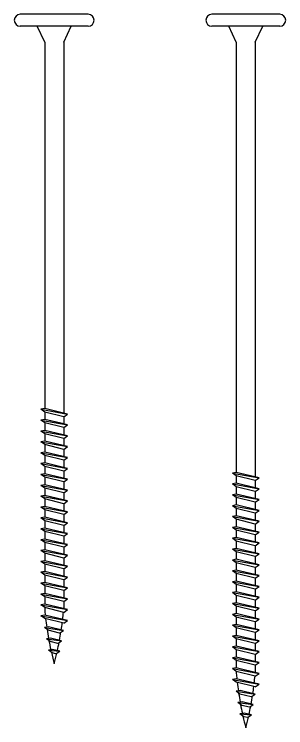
# Model space of a CAD drawing. Header units: inches. Extents: x -2661 to 42767, y -1222 to 9099.
# Drawn here: x 1264.15 to 1266.28, y 1306.94 to 1312.53 of the extents above; entities that cross this region are included whole.
import ezdxf

# ---------------------------------------------------------------- set-up
doc = ezdxf.new("R2010")
doc.units = ezdxf.units.IN
doc.header["$LTSCALE"] = 12
doc.header["$MEASUREMENT"] = 0
doc.layers.add('S-SIMPSON', color=2, linetype='CONTINUOUS')

# ---------------------------------------------------------------- blocks, each defined once
blk = doc.blocks.new('HLGM005')
at = {"layer": 'S-SIMPSON'}
for p, q in [((0.2656, 0.0937), (-0.2656, 0.0937)), ((0.2656, 0), (-0.2656, 0)), ((-0.0741, -0.125), (-0.1331, 0)), ((0.0741, -0.125), (0.1331, 0)), ((-0.0741, -0.125), (-0.0741, -2.9981)), ((0.0741, -0.125), (0.0741, -3.0332)), ((-0.0741, -2.9981), (-0.1048, -3.0036)), ((-0.0741, -2.9981), (-0.1048, -3.0036)), ((-0.0741, -2.9981), (-0.1048, -3.0036)), ((-0.0741, -2.9981), (-0.1048, -3.0036)), ((-0.0741, -3.025), (-0.1048, -3.0036)), ((-0.0741, -3.025), (-0.1048, -3.0036)), ((-0.0741, -3.025), (-0.1048, -3.0036)), ((-0.0741, -3.025), (-0.1048, -3.0036)), ((-0.1048, -3.0036), (0.1048, -3.0405)), ((-0.1048, -3.0036), (0.1048, -3.0405)), ((-0.1048, -3.0036), (0.1048, -3.0405)), ((-0.1048, -3.0036), (0.1048, -3.0405)), ((0.1048, -3.0405), (-0.0741, -2.9981)), ((0.1048, -3.0405), (-0.0741, -2.9981)), ((0.1048, -3.0405), (-0.0741, -2.9981)), ((0.1048, -3.0405), (-0.0741, -2.9981)), ((-0.0741, -3.025), (-0.0741, -3.0833)), ((0.0741, -3.062), (-0.0741, -3.025)), ((0.0741, -3.062), (-0.0741, -3.025)), ((0.0741, -3.062), (-0.0741, -3.025)), ((0.0741, -3.062), (-0.0741, -3.025)), ((0.0741, -3.062), (0.1048, -3.0405)), ((0.0741, -3.062), (0.1048, -3.0405)), ((0.0741, -3.062), (0.1048, -3.0405)), ((0.0741, -3.062), (0.1048, -3.0405)), ((0.0741, -3.062), (0.0741, -3.1184)), ((-0.0741, -3.0833), (-0.1048, -3.0887)), ((-0.0741, -3.0833), (-0.1048, -3.0887)), ((-0.0741, -3.0833), (-0.1048, -3.0887)), ((-0.0741, -3.0833), (-0.1048, -3.0887)), ((-0.0741, -3.0833), (-0.1048, -3.0887)), ((-0.0741, -3.1102), (-0.1048, -3.0887)), ((-0.0741, -3.1102), (-0.1048, -3.0887)), ((-0.0741, -3.1102), (-0.1048, -3.0887)), ((-0.0741, -3.1102), (-0.1048, -3.0887)), ((-0.0741, -3.1102), (-0.1048, -3.0887)), ((-0.1048, -3.0887), (0.1048, -3.1257)), ((-0.1048, -3.0887), (0.1048, -3.1257)), ((-0.1048, -3.0887), (0.1048, -3.1257)), ((-0.1048, -3.0887), (0.1048, -3.1257)), ((-0.1048, -3.0887), (0.1048, -3.1257)), ((0.1048, -3.1257), (-0.0741, -3.0833)), ((0.1048, -3.1257), (-0.0741, -3.0833)), ((0.1048, -3.1257), (-0.0741, -3.0833)), ((0.1048, -3.1257), (-0.0741, -3.0833)), ((0.0741, -3.1184), (-0.0741, -3.0833)), ((-0.0741, -3.1102), (-0.0741, -3.1685)), ((0.0741, -3.1472), (-0.0741, -3.1102)), ((0.0741, -3.1472), (-0.0741, -3.1102)), ((0.0741, -3.1472), (-0.0741, -3.1102)), ((0.0741, -3.1472), (-0.0741, -3.1102)), ((0.0741, -3.1472), (-0.0741, -3.1102)), ((0.0741, -3.1472), (0.1048, -3.1257)), ((0.0741, -3.1472), (0.1048, -3.1257)), ((0.0741, -3.1472), (0.1048, -3.1257)), ((0.0741, -3.1472), (0.1048, -3.1257)), ((0.0741, -3.1472), (0.1048, -3.1257)), ((-0.0741, -3.1685), (-0.1048, -3.1739)), ((-0.0741, -3.1685), (-0.1048, -3.1739)), ((-0.0741, -3.1685), (-0.1048, -3.1739)), ((-0.0741, -3.1685), (-0.1048, -3.1739)), ((-0.0741, -3.1954), (-0.1048, -3.1739)), ((-0.0741, -3.1954), (-0.1048, -3.1739)), ((-0.0741, -3.1954), (-0.1048, -3.1739)), ((-0.0741, -3.1954), (-0.1048, -3.1739)), ((-0.1048, -3.1739), (0.1048, -3.2109)), ((-0.1048, -3.1739), (0.1048, -3.2109)), ((-0.1048, -3.1739), (0.1048, -3.2109)), ((-0.1048, -3.1739), (0.1048, -3.2109)), ((0.1048, -3.2109), (-0.0741, -3.1685)), ((0.1048, -3.2109), (-0.0741, -3.1685)), ((0.1048, -3.2109), (-0.0741, -3.1685)), ((0.1048, -3.2109), (-0.0741, -3.1685)), ((0.0741, -3.1472), (0.0741, -3.2036)), ((-0.0741, -3.1954), (-0.0741, -3.2537)), ((0.0741, -3.2323), (-0.0741, -3.1954)), ((0.0741, -3.2323), (-0.0741, -3.1954)), ((0.0741, -3.2323), (-0.0741, -3.1954)), ((0.0741, -3.2323), (-0.0741, -3.1954)), ((0.0741, -3.2323), (0.1048, -3.2109)), ((0.0741, -3.2323), (0.1048, -3.2109)), ((0.0741, -3.2323), (0.1048, -3.2109)), ((0.0741, -3.2323), (0.1048, -3.2109)), ((0.0741, -3.2323), (0.0741, -3.2888)), ((-0.0741, -3.2537), (-0.1048, -3.2591)), ((-0.0741, -3.2537), (-0.1048, -3.2591)), ((-0.0741, -3.2537), (-0.1048, -3.2591)), ((-0.0741, -3.2537), (-0.1048, -3.2591)), ((-0.0741, -3.2806), (-0.1048, -3.2591)), ((-0.0741, -3.2806), (-0.1048, -3.2591)), ((-0.0741, -3.2806), (-0.1048, -3.2591)), ((-0.0741, -3.2806), (-0.1048, -3.2591)), ((-0.1048, -3.2591), (0.1048, -3.2961)), ((-0.1048, -3.2591), (0.1048, -3.2961)), ((-0.1048, -3.2591), (0.1048, -3.2961)), ((-0.1048, -3.2591), (0.1048, -3.2961)), ((0.1048, -3.2961), (-0.0741, -3.2537)), ((0.1048, -3.2961), (-0.0741, -3.2537)), ((0.1048, -3.2961), (-0.0741, -3.2537)), ((0.1048, -3.2961), (-0.0741, -3.2537)), ((-0.0741, -3.2806), (-0.0741, -3.3389)), ((0.0741, -3.3175), (-0.0741, -3.2806)), ((0.0741, -3.3175), (-0.0741, -3.2806)), ((0.0741, -3.3175), (-0.0741, -3.2806)), ((0.0741, -3.3175), (-0.0741, -3.2806)), ((0.0741, -3.3175), (0.1048, -3.2961)), ((0.0741, -3.3175), (0.1048, -3.2961)), ((0.0741, -3.3175), (0.1048, -3.2961)), ((0.0741, -3.3175), (0.1048, -3.2961)), ((-0.0741, -3.3389), (-0.1048, -3.3443)), ((-0.0741, -3.3389), (-0.1048, -3.3443)), ((-0.0741, -3.3389), (-0.1048, -3.3443)), ((-0.0741, -3.3389), (-0.1048, -3.3443)), ((-0.0741, -3.3658), (-0.1048, -3.3443)), ((-0.0741, -3.3658), (-0.1048, -3.3443)), ((-0.0741, -3.3658), (-0.1048, -3.3443)), ((-0.0741, -3.3658), (-0.1048, -3.3443)), ((-0.1048, -3.3443), (0.1048, -3.3812)), ((-0.1048, -3.3443), (0.1048, -3.3812)), ((-0.1048, -3.3443), (0.1048, -3.3812)), ((-0.1048, -3.3443), (0.1048, -3.3812)), ((0.1048, -3.3812), (-0.0741, -3.3389)), ((0.1048, -3.3812), (-0.0741, -3.3389)), ((0.1048, -3.3812), (-0.0741, -3.3389)), ((0.1048, -3.3812), (-0.0741, -3.3389)), ((0.0741, -3.3175), (0.0741, -3.374)), ((-0.0741, -3.3658), (-0.0741, -3.4241)), ((0.0741, -3.4027), (-0.0741, -3.3658)), ((0.0741, -3.4027), (-0.0741, -3.3658)), ((0.0741, -3.4027), (-0.0741, -3.3658)), ((0.0741, -3.4027), (-0.0741, -3.3658)), ((0.0741, -3.4027), (0.1048, -3.3812)), ((0.0741, -3.4027), (0.1048, -3.3812)), ((0.0741, -3.4027), (0.1048, -3.3812)), ((0.0741, -3.4027), (0.1048, -3.3812)), ((0.0741, -3.4027), (0.0741, -3.4592)), ((-0.0741, -3.4241), (-0.1048, -3.4295)), ((-0.0741, -3.4241), (-0.1048, -3.4295)), ((-0.0741, -3.451), (-0.1048, -3.4295)), ((-0.0741, -3.451), (-0.1048, -3.4295)), ((-0.1048, -3.4295), (0.1048, -3.4664)), ((-0.1048, -3.4295), (0.1048, -3.4664)), ((0.1048, -3.4664), (-0.0741, -3.4241)), ((0.1048, -3.4664), (-0.0741, -3.4241)), ((-0.0741, -3.451), (-0.0741, -3.5093)), ((0.0741, -3.4879), (-0.0741, -3.451)), ((0.0741, -3.4879), (-0.0741, -3.451)), ((0.0741, -3.4879), (0.1048, -3.4664)), ((0.0741, -3.4879), (0.1048, -3.4664)), ((-0.0741, -3.5093), (-0.1048, -3.5147)), ((-0.0741, -3.5093), (-0.1048, -3.5147)), ((-0.0741, -3.5361), (-0.1048, -3.5147)), ((-0.0741, -3.5361), (-0.1048, -3.5147)), ((-0.1048, -3.5147), (0.1048, -3.5516)), ((-0.1048, -3.5147), (0.1048, -3.5516)), ((0.1048, -3.5516), (-0.0741, -3.5093)), ((0.1048, -3.5516), (-0.0741, -3.5093)), ((0.0741, -3.4879), (0.0741, -3.5444)), ((-0.0741, -3.5361), (-0.0741, -3.5944)), ((0.0741, -3.5731), (-0.0741, -3.5361)), ((0.0741, -3.5731), (-0.0741, -3.5361)), ((0.0741, -3.5731), (0.1048, -3.5516)), ((0.0741, -3.5731), (0.1048, -3.5516)), ((0.0741, -3.5731), (0.0741, -3.6295)), ((-0.0741, -3.5944), (-0.1048, -3.5999)), ((-0.0741, -3.6213), (-0.1048, -3.5999)), ((-0.1048, -3.5999), (0.1048, -3.6368)), ((0.1048, -3.6368), (-0.0741, -3.5944)), ((-0.0741, -3.6213), (-0.0741, -3.6796)), ((0.0741, -3.6583), (-0.0741, -3.6213)), ((-0.0741, -3.6796), (-0.1048, -3.685)), ((-0.0741, -3.6796), (-0.1048, -3.685)), ((-0.0741, -3.6796), (-0.1048, -3.685)), ((-0.0741, -3.6796), (-0.1048, -3.685)), ((-0.0741, -3.7065), (-0.1048, -3.685)), ((-0.0741, -3.7065), (-0.1048, -3.685)), ((-0.0741, -3.7065), (-0.1048, -3.685)), ((-0.0741, -3.7065), (-0.1048, -3.685)), ((-0.1048, -3.685), (0.1048, -3.722)), ((-0.1048, -3.685), (0.1048, -3.722)), ((-0.1048, -3.685), (0.1048, -3.722)), ((-0.1048, -3.685), (0.1048, -3.722)), ((0.1048, -3.722), (-0.0741, -3.6796)), ((0.1048, -3.722), (-0.0741, -3.6796)), ((0.1048, -3.722), (-0.0741, -3.6796)), ((0.0741, -3.7147), (-0.0741, -3.6796)), ((0.0741, -3.6583), (0.1048, -3.6368)), ((0.0741, -3.6583), (0.0741, -3.7147)), ((-0.0741, -3.7065), (-0.0741, -3.7648)), ((0.0741, -3.7435), (-0.0741, -3.7065)), ((0.0741, -3.7435), (-0.0741, -3.7065)), ((0.0741, -3.7435), (-0.0741, -3.7065)), ((0.0741, -3.7435), (-0.0741, -3.7065)), ((0.0741, -3.7435), (0.1048, -3.722)), ((0.0741, -3.7435), (0.1048, -3.722)), ((0.0741, -3.7435), (0.1048, -3.722)), ((0.0741, -3.7435), (0.1048, -3.722)), ((0.0741, -3.7435), (0.0741, -3.7999)), ((-0.0741, -3.7648), (-0.1048, -3.7702)), ((-0.0741, -3.7648), (-0.1048, -3.7702)), ((-0.0741, -3.7648), (-0.1048, -3.7702)), ((-0.0741, -3.7648), (-0.1048, -3.7702)), ((-0.0741, -3.7917), (-0.1048, -3.7702)), ((-0.0741, -3.7917), (-0.1048, -3.7702)), ((-0.0741, -3.7917), (-0.1048, -3.7702)), ((-0.0741, -3.7917), (-0.1048, -3.7702)), ((-0.1048, -3.7702), (0.1048, -3.8072)), ((-0.1048, -3.7702), (0.1048, -3.8072)), ((-0.1048, -3.7702), (0.1048, -3.8072)), ((-0.1048, -3.7702), (0.1048, -3.8072)), ((0.1048, -3.8072), (-0.0741, -3.7648)), ((0.1048, -3.8072), (-0.0741, -3.7648)), ((0.1048, -3.8072), (-0.0741, -3.7648)), ((0.1048, -3.8072), (-0.0741, -3.7648)), ((-0.0741, -3.7917), (-0.0741, -3.85)), ((0.0741, -3.8286), (-0.0741, -3.7917)), ((0.0741, -3.8286), (-0.0741, -3.7917)), ((0.0741, -3.8286), (-0.0741, -3.7917)), ((0.0741, -3.8286), (-0.0741, -3.7917)), ((-0.0741, -3.85), (-0.1048, -3.8554)), ((-0.0741, -3.85), (-0.1048, -3.8554)), ((-0.0741, -3.85), (-0.1048, -3.8554)), ((-0.0741, -3.85), (-0.1048, -3.8554)), ((-0.0741, -3.85), (-0.1048, -3.8554)), ((-0.0741, -3.8769), (-0.1048, -3.8554)), ((-0.0741, -3.8769), (-0.1048, -3.8554)), ((-0.0741, -3.8769), (-0.1048, -3.8554)), ((-0.0741, -3.8769), (-0.1048, -3.8554)), ((-0.0741, -3.8769), (-0.1048, -3.8554)), ((-0.1048, -3.8554), (0.1048, -3.8924)), ((-0.1048, -3.8554), (0.1048, -3.8924)), ((-0.1048, -3.8554), (0.1048, -3.8924)), ((-0.1048, -3.8554), (0.1048, -3.8924)), ((-0.1048, -3.8554), (0.1048, -3.8924)), ((0.1048, -3.8924), (-0.0741, -3.85)), ((0.1048, -3.8924), (-0.0741, -3.85)), ((0.1048, -3.8924), (-0.0741, -3.85)), ((0.1048, -3.8924), (-0.0741, -3.85)), ((0.1048, -3.8924), (-0.0741, -3.85)), ((0.0741, -3.8286), (0.1048, -3.8072)), ((0.0741, -3.8286), (0.1048, -3.8072)), ((0.0741, -3.8286), (0.1048, -3.8072)), ((0.0741, -3.8286), (0.1048, -3.8072)), ((0.0741, -3.8286), (0.0741, -3.8851)), ((-0.0741, -3.8769), (-0.0741, -3.9352)), ((0.0741, -3.9138), (-0.0741, -3.8769)), ((0.0741, -3.9138), (-0.0741, -3.8769)), ((0.0741, -3.9138), (-0.0741, -3.8769)), ((0.0741, -3.9138), (-0.0741, -3.8769)), ((0.0741, -3.9138), (-0.0741, -3.8769)), ((0.0741, -3.9138), (0.1048, -3.8924)), ((0.0741, -3.9138), (0.1048, -3.8924)), ((0.0741, -3.9138), (0.1048, -3.8924)), ((0.0741, -3.9138), (0.1048, -3.8924)), ((0.0741, -3.9138), (0.1048, -3.8924)), ((0.0741, -3.9138), (0.0741, -3.9703)), ((-0.0741, -3.9352), (-0.1048, -3.9406)), ((-0.0741, -3.9352), (-0.1048, -3.9406)), ((-0.0741, -3.9352), (-0.1048, -3.9406)), ((-0.0741, -3.9352), (-0.1048, -3.9406)), ((-0.0741, -3.9621), (-0.1048, -3.9406)), ((-0.0741, -3.9621), (-0.1048, -3.9406)), ((-0.0741, -3.9621), (-0.1048, -3.9406)), ((-0.0741, -3.9621), (-0.1048, -3.9406)), ((-0.1048, -3.9406), (0.1048, -3.9775)), ((-0.1048, -3.9406), (0.1048, -3.9775)), ((-0.1048, -3.9406), (0.1048, -3.9775)), ((-0.1048, -3.9406), (0.1048, -3.9775)), ((0.1048, -3.9775), (-0.0741, -3.9352)), ((0.1048, -3.9775), (-0.0741, -3.9352)), ((0.1048, -3.9775), (-0.0741, -3.9352)), ((0.1048, -3.9775), (-0.0741, -3.9352)), ((-0.0741, -3.9621), (-0.0741, -4.0204)), ((0.0741, -3.999), (-0.0741, -3.9621)), ((0.0741, -3.999), (-0.0741, -3.9621)), ((0.0741, -3.999), (-0.0741, -3.9621)), ((0.0741, -3.999), (-0.0741, -3.9621)), ((-0.0741, -4.0204), (-0.1048, -4.0258)), ((-0.0741, -4.0204), (-0.1048, -4.0258)), ((-0.0741, -4.0204), (-0.1048, -4.0258)), ((-0.0741, -4.0204), (-0.1048, -4.0258)), ((-0.0741, -4.0473), (-0.1048, -4.0258)), ((-0.0741, -4.0473), (-0.1048, -4.0258)), ((-0.0741, -4.0473), (-0.1048, -4.0258)), ((-0.0741, -4.0473), (-0.1048, -4.0258)), ((-0.1048, -4.0258), (0.1048, -4.0627)), ((-0.1048, -4.0258), (0.1048, -4.0627)), ((-0.1048, -4.0258), (0.1048, -4.0627)), ((0.1048, -4.0627), (-0.0741, -4.0204)), ((0.1048, -4.0627), (-0.0741, -4.0204)), ((0.1048, -4.0627), (-0.0741, -4.0204)), ((0.1048, -4.0627), (-0.0741, -4.0204)), ((0.0741, -3.999), (0.1048, -3.9775)), ((0.0741, -3.999), (0.1048, -3.9775)), ((0.0741, -3.999), (0.1048, -3.9775)), ((0.0741, -3.999), (0.1048, -3.9775)), ((0.0741, -3.999), (0.0741, -4.0555)), ((-0.0741, -4.0473), (-0.0741, -4.1056)), ((0.0741, -4.0842), (-0.0741, -4.0473)), ((0.0741, -4.0842), (-0.0741, -4.0473)), ((0.0741, -4.0842), (-0.0741, -4.0473)), ((0.0741, -4.0842), (-0.0741, -4.0473)), ((0.0741, -4.0573), (0.1048, -4.0627)), ((0.0741, -4.0842), (0.1048, -4.0627)), ((0.0741, -4.0842), (0.1048, -4.0627)), ((0.0741, -4.0842), (0.1048, -4.0627)), ((0.0741, -4.0842), (0.1048, -4.0627)), ((-0.0741, -4.1056), (-0.1048, -4.111)), ((-0.0741, -4.1056), (-0.1048, -4.111)), ((-0.0741, -4.1056), (-0.1048, -4.111)), ((-0.0741, -4.1056), (-0.1048, -4.111)), ((-0.0741, -4.1324), (-0.1048, -4.111)), ((-0.0741, -4.1324), (-0.1048, -4.111)), ((-0.0741, -4.1324), (-0.1048, -4.111)), ((-0.0741, -4.1324), (-0.1048, -4.111)), ((-0.1048, -4.111), (0.1048, -4.1479)), ((-0.1048, -4.111), (0.1048, -4.1479)), ((-0.1048, -4.111), (0.1048, -4.1479)), ((-0.1048, -4.111), (0.1048, -4.1479)), ((0.1048, -4.1479), (-0.0741, -4.1056)), ((0.1048, -4.1479), (-0.0741, -4.1056)), ((0.1048, -4.1479), (-0.0741, -4.1056)), ((0.1048, -4.1479), (-0.0741, -4.1056)), ((-0.0741, -4.1324), (-0.0741, -4.1907)), ((0.0741, -4.1694), (-0.0741, -4.1324)), ((0.0741, -4.1694), (-0.0741, -4.1324)), ((0.0741, -4.1694), (-0.0741, -4.1324)), ((0.0741, -4.1694), (-0.0741, -4.1324)), ((0.0741, -4.0842), (0.0741, -4.1407)), ((-0.0741, -4.1907), (-0.1048, -4.1961)), ((-0.0741, -4.1907), (-0.1048, -4.1961)), ((0.1048, -4.2331), (-0.0741, -4.1907)), ((0.1048, -4.2331), (-0.0741, -4.1907)), ((0.0741, -4.1694), (0.1048, -4.1479)), ((0.0741, -4.1694), (0.1048, -4.1479)), ((0.0741, -4.1694), (0.1048, -4.1479)), ((0.0741, -4.1694), (0.1048, -4.1479)), ((0.0741, -4.1694), (0.0741, -4.2258)), ((-0.0741, -4.2176), (-0.1048, -4.1961)), ((-0.0741, -4.2176), (-0.1048, -4.1961)), ((-0.1048, -4.1961), (0.1048, -4.2331)), ((-0.1048, -4.1961), (0.1048, -4.2331)), ((-0.0741, -4.2176), (-0.0741, -4.2759)), ((0.0741, -4.2546), (-0.0741, -4.2176)), ((0.0741, -4.2546), (-0.0741, -4.2176)), ((0.0741, -4.2546), (0.1048, -4.2331)), ((0.0741, -4.2546), (0.1048, -4.2331)), ((-0.0741, -4.2759), (-0.1048, -4.2813)), ((-0.0741, -4.2759), (-0.1048, -4.2813)), ((-0.0741, -4.3028), (-0.1048, -4.2813)), ((-0.0741, -4.3028), (-0.1048, -4.2813)), ((-0.1048, -4.2813), (0.1048, -4.3183)), ((-0.1048, -4.2813), (0.1048, -4.3183)), ((0.1048, -4.3183), (-0.0741, -4.2759)), ((0.1048, -4.3183), (-0.0741, -4.2759)), ((-0.0741, -4.3028), (-0.0741, -4.3611)), ((0.0741, -4.3398), (-0.0741, -4.3028)), ((0.0741, -4.3398), (-0.0741, -4.3028)), ((0.0741, -4.2546), (0.0741, -4.311)), ((-0.0741, -4.3611), (-0.1048, -4.3665)), ((0.1048, -4.4035), (-0.0741, -4.3611)), ((0.0741, -4.3398), (0.1048, -4.3183)), ((0.0741, -4.3398), (0.1048, -4.3183)), ((0.0741, -4.3398), (0.0741, -4.3962)), ((-0.0741, -4.388), (-0.1048, -4.3665)), ((-0.1048, -4.3665), (0.1048, -4.4035)), ((-0.0741, -4.388), (-0.0741, -4.4463)), ((0.0741, -4.4249), (-0.0741, -4.388)), ((0.0741, -4.4249), (0.1048, -4.4035)), ((-0.0741, -4.4463), (-0.1048, -4.4517)), ((-0.0741, -4.4732), (-0.1048, -4.4517)), ((-0.1048, -4.4517), (0.1048, -4.4887)), ((0.1048, -4.4887), (-0.0741, -4.4463)), ((-0.0741, -4.4732), (-0.0741, -4.5315)), ((0.0741, -4.5101), (-0.0741, -4.4732)), ((0.0741, -4.4249), (0.0741, -4.4814)), ((0.0741, -4.5101), (0.1048, -4.4887)), ((0.0741, -4.5101), (0.0741, -4.5666)), ((-0.0741, -4.5315), (-0.1048, -4.5369)), ((-0.0741, -4.5584), (-0.1048, -4.5369)), ((-0.1048, -4.5369), (0.1048, -4.5738)), ((0.1048, -4.5738), (-0.0741, -4.5315)), ((-0.0741, -4.5584), (-0.0741, -4.5741)), ((0.0741, -4.5953), (-0.0741, -4.5584)), ((0.0741, -4.5953), (0.1048, -4.5738)), ((-0.0741, -4.6167), (-0.1048, -4.6221)), ((-0.0741, -4.6435), (-0.1048, -4.6221)), ((-0.1048, -4.6221), (0.1048, -4.659)), ((0.1048, -4.659), (-0.0741, -4.6167)), ((0.0741, -4.6805), (-0.0741, -4.6435)), ((0.0741, -4.6805), (0.1048, -4.659)), ((-0.0451, -4.7087), (-0.0766, -4.7143)), ((-0.046, -4.7357), (-0.0766, -4.7143)), ((-0.0766, -4.7143), (0.0724, -4.7365)), ((0.0422, -4.7577), (-0.046, -4.7357)), ((0.0724, -4.7365), (-0.0451, -4.7087)), ((0.0422, -4.7577), (0.0724, -4.7365)), ((-0.0292, -4.7977), (-0.0612, -4.8033)), ((-0.0305, -4.8248), (-0.0612, -4.8033)), ((-0.0611, -4.8033), (0.0581, -4.8183)), ((0.0581, -4.8183), (-0.0292, -4.7977)), ((0.0281, -4.8394), (-0.0305, -4.8248)), ((0.0281, -4.8394), (0.0581, -4.8183)), ((-0.0136, -4.8866), (-0.0457, -4.8923)), ((-0.015, -4.9138), (-0.0457, -4.8923)), ((-0.0457, -4.8923), (0.0437, -4.9)), ((0.0138, -4.921), (-0.015, -4.9138)), ((0.0437, -4.9), (-0.0136, -4.8866)), ((0.0137, -4.921), (0.0437, -4.9))]:
    blk.add_line(p, q, dxfattribs=at)
for centre, radius, start, end in [((-0.2656, 0.0469), 0.0469, 90, 270), ((0.2656, 0.0469), 0.0469, 270, 90), ((2.4522, -4.3539), 2.5359, 184.9808, 185.97), ((-2.4522, -4.3539), 2.5359, 353.2964, 354.5481), ((2.4522, -4.3539), 2.5359, 186.5995, 188.0964), ((-2.4522, -4.3539), 2.5359, 351.4143, 352.6639), ((2.4522, -4.3539), 2.5359, 188.5029, 190.1389), ((-2.4522, -4.3539), 2.5359, 349.5372, 351.0028), ((2.4522, -4.3539), 2.5359, 190.5327, 192.1798), ((-2.4522, -4.3539), 2.5359, 347.6645, 349.1255), ((2.4522, -4.3539), 2.5359, 192.6368, 194.7605), ((-2.4522, -4.3539), 2.5359, 345.2395, 347.1882)]:
    blk.add_arc(centre, radius, start, end, dxfattribs=at)
blk = doc.blocks.new('HLGM512')
at = {"layer": 'S-SIMPSON'}
for p, q in [((0.2656, 0.0937), (-0.2656, 0.0937)), ((0.2656, 0), (-0.2656, 0)), ((-0.0741, -0.125), (-0.1331, 0)), ((0.0741, -0.125), (0.1331, 0)), ((-0.0741, -0.125), (-0.0741, -3.4981)), ((0.0741, -0.125), (0.0741, -3.5332)), ((-0.0741, -3.4981), (-0.1048, -3.5036)), ((-0.0741, -3.4981), (-0.1048, -3.5036)), ((-0.0741, -3.4981), (-0.1048, -3.5036)), ((-0.0741, -3.4981), (-0.1048, -3.5036)), ((-0.0741, -3.525), (-0.1048, -3.5036)), ((-0.0741, -3.525), (-0.1048, -3.5036)), ((-0.0741, -3.525), (-0.1048, -3.5036)), ((-0.0741, -3.525), (-0.1048, -3.5036)), ((-0.1048, -3.5036), (0.1048, -3.5405)), ((-0.1048, -3.5036), (0.1048, -3.5405)), ((-0.1048, -3.5036), (0.1048, -3.5405)), ((-0.1048, -3.5036), (0.1048, -3.5405)), ((0.1048, -3.5405), (-0.0741, -3.4981)), ((0.1048, -3.5405), (-0.0741, -3.4981)), ((0.1048, -3.5405), (-0.0741, -3.4981)), ((0.1048, -3.5405), (-0.0741, -3.4981)), ((-0.0741, -3.525), (-0.0741, -3.5833)), ((0.0741, -3.562), (-0.0741, -3.525)), ((0.0741, -3.562), (-0.0741, -3.525)), ((0.0741, -3.562), (-0.0741, -3.525)), ((0.0741, -3.562), (-0.0741, -3.525)), ((0.0741, -3.562), (0.1048, -3.5405)), ((0.0741, -3.562), (0.1048, -3.5405)), ((0.0741, -3.562), (0.1048, -3.5405)), ((0.0741, -3.562), (0.1048, -3.5405)), ((0.0741, -3.562), (0.0741, -3.6184)), ((-0.0741, -3.5833), (-0.1048, -3.5887)), ((-0.0741, -3.5833), (-0.1048, -3.5887)), ((-0.0741, -3.5833), (-0.1048, -3.5887)), ((-0.0741, -3.5833), (-0.1048, -3.5887)), ((-0.0741, -3.5833), (-0.1048, -3.5887)), ((-0.0741, -3.6102), (-0.1048, -3.5887)), ((-0.0741, -3.6102), (-0.1048, -3.5887)), ((-0.0741, -3.6102), (-0.1048, -3.5887)), ((-0.0741, -3.6102), (-0.1048, -3.5887)), ((-0.0741, -3.6102), (-0.1048, -3.5887)), ((-0.1048, -3.5887), (0.1048, -3.6257)), ((-0.1048, -3.5887), (0.1048, -3.6257)), ((-0.1048, -3.5887), (0.1048, -3.6257)), ((-0.1048, -3.5887), (0.1048, -3.6257)), ((-0.1048, -3.5887), (0.1048, -3.6257)), ((0.1048, -3.6257), (-0.0741, -3.5833)), ((0.1048, -3.6257), (-0.0741, -3.5833)), ((0.1048, -3.6257), (-0.0741, -3.5833)), ((0.1048, -3.6257), (-0.0741, -3.5833)), ((0.0741, -3.6184), (-0.0741, -3.5833)), ((-0.0741, -3.6102), (-0.0741, -3.6685)), ((0.0741, -3.6472), (-0.0741, -3.6102)), ((0.0741, -3.6472), (-0.0741, -3.6102)), ((0.0741, -3.6472), (-0.0741, -3.6102)), ((0.0741, -3.6472), (-0.0741, -3.6102)), ((0.0741, -3.6472), (-0.0741, -3.6102)), ((0.0741, -3.6472), (0.1048, -3.6257)), ((0.0741, -3.6472), (0.1048, -3.6257)), ((0.0741, -3.6472), (0.1048, -3.6257)), ((0.0741, -3.6472), (0.1048, -3.6257)), ((0.0741, -3.6472), (0.1048, -3.6257)), ((-0.0741, -3.6685), (-0.1048, -3.6739)), ((-0.0741, -3.6685), (-0.1048, -3.6739)), ((-0.0741, -3.6685), (-0.1048, -3.6739)), ((-0.0741, -3.6685), (-0.1048, -3.6739)), ((-0.0741, -3.6954), (-0.1048, -3.6739)), ((-0.0741, -3.6954), (-0.1048, -3.6739)), ((-0.0741, -3.6954), (-0.1048, -3.6739)), ((-0.0741, -3.6954), (-0.1048, -3.6739)), ((-0.1048, -3.6739), (0.1048, -3.7109)), ((-0.1048, -3.6739), (0.1048, -3.7109)), ((-0.1048, -3.6739), (0.1048, -3.7109)), ((-0.1048, -3.6739), (0.1048, -3.7109)), ((0.1048, -3.7109), (-0.0741, -3.6685)), ((0.1048, -3.7109), (-0.0741, -3.6685)), ((0.1048, -3.7109), (-0.0741, -3.6685)), ((0.1048, -3.7109), (-0.0741, -3.6685)), ((0.0741, -3.6472), (0.0741, -3.7036)), ((-0.0741, -3.6954), (-0.0741, -3.7537)), ((0.0741, -3.7323), (-0.0741, -3.6954)), ((0.0741, -3.7323), (-0.0741, -3.6954)), ((0.0741, -3.7323), (-0.0741, -3.6954)), ((0.0741, -3.7323), (-0.0741, -3.6954)), ((0.0741, -3.7323), (0.1048, -3.7109)), ((0.0741, -3.7323), (0.1048, -3.7109)), ((0.0741, -3.7323), (0.1048, -3.7109)), ((0.0741, -3.7323), (0.1048, -3.7109)), ((0.0741, -3.7323), (0.0741, -3.7888)), ((-0.0741, -3.7537), (-0.1048, -3.7591)), ((-0.0741, -3.7537), (-0.1048, -3.7591)), ((-0.0741, -3.7537), (-0.1048, -3.7591)), ((-0.0741, -3.7537), (-0.1048, -3.7591)), ((-0.0741, -3.7806), (-0.1048, -3.7591)), ((-0.0741, -3.7806), (-0.1048, -3.7591)), ((-0.0741, -3.7806), (-0.1048, -3.7591)), ((-0.0741, -3.7806), (-0.1048, -3.7591)), ((-0.1048, -3.7591), (0.1048, -3.7961)), ((-0.1048, -3.7591), (0.1048, -3.7961)), ((-0.1048, -3.7591), (0.1048, -3.7961)), ((-0.1048, -3.7591), (0.1048, -3.7961)), ((0.1048, -3.7961), (-0.0741, -3.7537)), ((0.1048, -3.7961), (-0.0741, -3.7537)), ((0.1048, -3.7961), (-0.0741, -3.7537)), ((0.1048, -3.7961), (-0.0741, -3.7537)), ((-0.0741, -3.7806), (-0.0741, -3.8389)), ((0.0741, -3.8175), (-0.0741, -3.7806)), ((0.0741, -3.8175), (-0.0741, -3.7806)), ((0.0741, -3.8175), (-0.0741, -3.7806)), ((0.0741, -3.8175), (-0.0741, -3.7806)), ((0.0741, -3.8175), (0.1048, -3.7961)), ((0.0741, -3.8175), (0.1048, -3.7961)), ((0.0741, -3.8175), (0.1048, -3.7961)), ((0.0741, -3.8175), (0.1048, -3.7961)), ((-0.0741, -3.8389), (-0.1048, -3.8443)), ((-0.0741, -3.8389), (-0.1048, -3.8443)), ((-0.0741, -3.8389), (-0.1048, -3.8443)), ((-0.0741, -3.8389), (-0.1048, -3.8443)), ((-0.0741, -3.8658), (-0.1048, -3.8443)), ((-0.0741, -3.8658), (-0.1048, -3.8443)), ((-0.0741, -3.8658), (-0.1048, -3.8443)), ((-0.0741, -3.8658), (-0.1048, -3.8443)), ((-0.1048, -3.8443), (0.1048, -3.8812)), ((-0.1048, -3.8443), (0.1048, -3.8812)), ((-0.1048, -3.8443), (0.1048, -3.8812)), ((-0.1048, -3.8443), (0.1048, -3.8812)), ((0.1048, -3.8812), (-0.0741, -3.8389)), ((0.1048, -3.8812), (-0.0741, -3.8389)), ((0.1048, -3.8812), (-0.0741, -3.8389)), ((0.1048, -3.8812), (-0.0741, -3.8389)), ((0.0741, -3.8175), (0.0741, -3.874)), ((-0.0741, -3.8658), (-0.0741, -3.9241)), ((0.0741, -3.9027), (-0.0741, -3.8658)), ((0.0741, -3.9027), (-0.0741, -3.8658)), ((0.0741, -3.9027), (-0.0741, -3.8658)), ((0.0741, -3.9027), (-0.0741, -3.8658)), ((0.0741, -3.9027), (0.1048, -3.8812)), ((0.0741, -3.9027), (0.1048, -3.8812)), ((0.0741, -3.9027), (0.1048, -3.8812)), ((0.0741, -3.9027), (0.1048, -3.8812)), ((0.0741, -3.9027), (0.0741, -3.9592)), ((-0.0741, -3.9241), (-0.1048, -3.9295)), ((-0.0741, -3.9241), (-0.1048, -3.9295)), ((-0.0741, -3.951), (-0.1048, -3.9295)), ((-0.0741, -3.951), (-0.1048, -3.9295)), ((-0.1048, -3.9295), (0.1048, -3.9664)), ((-0.1048, -3.9295), (0.1048, -3.9664)), ((0.1048, -3.9664), (-0.0741, -3.9241)), ((0.1048, -3.9664), (-0.0741, -3.9241)), ((-0.0741, -3.951), (-0.0741, -4.0093)), ((0.0741, -3.9879), (-0.0741, -3.951)), ((0.0741, -3.9879), (-0.0741, -3.951)), ((0.0741, -3.9879), (0.1048, -3.9664)), ((0.0741, -3.9879), (0.1048, -3.9664)), ((-0.0741, -4.0093), (-0.1048, -4.0147)), ((-0.0741, -4.0093), (-0.1048, -4.0147)), ((-0.0741, -4.0361), (-0.1048, -4.0147)), ((-0.0741, -4.0361), (-0.1048, -4.0147)), ((-0.1048, -4.0147), (0.1048, -4.0516)), ((-0.1048, -4.0147), (0.1048, -4.0516)), ((0.1048, -4.0516), (-0.0741, -4.0093)), ((0.1048, -4.0516), (-0.0741, -4.0093)), ((0.0741, -3.9879), (0.0741, -4.0444)), ((-0.0741, -4.0361), (-0.0741, -4.0944)), ((0.0741, -4.0731), (-0.0741, -4.0361)), ((0.0741, -4.0731), (-0.0741, -4.0361)), ((0.0741, -4.0731), (0.1048, -4.0516)), ((0.0741, -4.0731), (0.1048, -4.0516)), ((0.0741, -4.0731), (0.0741, -4.1295)), ((-0.0741, -4.0944), (-0.1048, -4.0999)), ((-0.0741, -4.1213), (-0.1048, -4.0999)), ((-0.1048, -4.0999), (0.1048, -4.1368)), ((0.1048, -4.1368), (-0.0741, -4.0944)), ((-0.0741, -4.1213), (-0.0741, -4.1796)), ((0.0741, -4.1583), (-0.0741, -4.1213)), ((0.0741, -4.1583), (0.1048, -4.1368)), ((-0.0741, -4.1796), (-0.1048, -4.185)), ((-0.0741, -4.1796), (-0.1048, -4.185)), ((-0.0741, -4.1796), (-0.1048, -4.185)), ((-0.0741, -4.1796), (-0.1048, -4.185)), ((-0.0741, -4.2065), (-0.1048, -4.185)), ((-0.0741, -4.2065), (-0.1048, -4.185)), ((-0.0741, -4.2065), (-0.1048, -4.185)), ((-0.0741, -4.2065), (-0.1048, -4.185)), ((-0.1048, -4.185), (0.1048, -4.222)), ((-0.1048, -4.185), (0.1048, -4.222)), ((-0.1048, -4.185), (0.1048, -4.222)), ((-0.1048, -4.185), (0.1048, -4.222)), ((0.1048, -4.222), (-0.0741, -4.1796)), ((0.1048, -4.222), (-0.0741, -4.1796)), ((0.1048, -4.222), (-0.0741, -4.1796)), ((0.0741, -4.2147), (-0.0741, -4.1796)), ((0.0741, -4.1583), (0.0741, -4.2147)), ((-0.0741, -4.2065), (-0.0741, -4.2648)), ((0.0741, -4.2435), (-0.0741, -4.2065)), ((0.0741, -4.2435), (-0.0741, -4.2065)), ((0.0741, -4.2435), (-0.0741, -4.2065)), ((0.0741, -4.2435), (-0.0741, -4.2065)), ((0.0741, -4.2435), (0.1048, -4.222)), ((0.0741, -4.2435), (0.1048, -4.222)), ((0.0741, -4.2435), (0.1048, -4.222)), ((0.0741, -4.2435), (0.1048, -4.222)), ((0.0741, -4.2435), (0.0741, -4.2999)), ((-0.0741, -4.2648), (-0.1048, -4.2702)), ((-0.0741, -4.2648), (-0.1048, -4.2702)), ((-0.0741, -4.2648), (-0.1048, -4.2702)), ((-0.0741, -4.2648), (-0.1048, -4.2702)), ((-0.0741, -4.2917), (-0.1048, -4.2702)), ((-0.0741, -4.2917), (-0.1048, -4.2702)), ((-0.0741, -4.2917), (-0.1048, -4.2702)), ((-0.0741, -4.2917), (-0.1048, -4.2702)), ((-0.1048, -4.2702), (0.1048, -4.3072)), ((-0.1048, -4.2702), (0.1048, -4.3072)), ((-0.1048, -4.2702), (0.1048, -4.3072)), ((-0.1048, -4.2702), (0.1048, -4.3072)), ((0.1048, -4.3072), (-0.0741, -4.2648)), ((0.1048, -4.3072), (-0.0741, -4.2648)), ((0.1048, -4.3072), (-0.0741, -4.2648)), ((0.1048, -4.3072), (-0.0741, -4.2648)), ((-0.0741, -4.2917), (-0.0741, -4.35)), ((0.0741, -4.3286), (-0.0741, -4.2917)), ((0.0741, -4.3286), (-0.0741, -4.2917)), ((0.0741, -4.3286), (-0.0741, -4.2917)), ((0.0741, -4.3286), (-0.0741, -4.2917)), ((0.0741, -4.3286), (0.1048, -4.3072)), ((0.0741, -4.3286), (0.1048, -4.3072)), ((0.0741, -4.3286), (0.1048, -4.3072)), ((0.0741, -4.3286), (0.1048, -4.3072)), ((-0.0741, -4.35), (-0.1048, -4.3554)), ((-0.0741, -4.35), (-0.1048, -4.3554)), ((-0.0741, -4.35), (-0.1048, -4.3554)), ((-0.0741, -4.35), (-0.1048, -4.3554)), ((-0.0741, -4.35), (-0.1048, -4.3554)), ((-0.0741, -4.3769), (-0.1048, -4.3554)), ((-0.0741, -4.3769), (-0.1048, -4.3554)), ((-0.0741, -4.3769), (-0.1048, -4.3554)), ((-0.0741, -4.3769), (-0.1048, -4.3554)), ((-0.0741, -4.3769), (-0.1048, -4.3554)), ((-0.1048, -4.3554), (0.1048, -4.3924)), ((-0.1048, -4.3554), (0.1048, -4.3924)), ((-0.1048, -4.3554), (0.1048, -4.3924)), ((-0.1048, -4.3554), (0.1048, -4.3924)), ((-0.1048, -4.3554), (0.1048, -4.3924)), ((0.1048, -4.3924), (-0.0741, -4.35)), ((0.1048, -4.3924), (-0.0741, -4.35)), ((0.1048, -4.3924), (-0.0741, -4.35)), ((0.1048, -4.3924), (-0.0741, -4.35)), ((0.1048, -4.3924), (-0.0741, -4.35)), ((0.0741, -4.3286), (0.0741, -4.3851)), ((-0.0741, -4.3769), (-0.0741, -4.4352)), ((0.0741, -4.4138), (-0.0741, -4.3769)), ((0.0741, -4.4138), (-0.0741, -4.3769)), ((0.0741, -4.4138), (-0.0741, -4.3769)), ((0.0741, -4.4138), (-0.0741, -4.3769)), ((0.0741, -4.4138), (-0.0741, -4.3769)), ((0.0741, -4.4138), (0.1048, -4.3924)), ((0.0741, -4.4138), (0.1048, -4.3924)), ((0.0741, -4.4138), (0.1048, -4.3924)), ((0.0741, -4.4138), (0.1048, -4.3924)), ((0.0741, -4.4138), (0.1048, -4.3924)), ((0.0741, -4.4138), (0.0741, -4.4703)), ((-0.0741, -4.4352), (-0.1048, -4.4406)), ((-0.0741, -4.4352), (-0.1048, -4.4406)), ((-0.0741, -4.4352), (-0.1048, -4.4406)), ((-0.0741, -4.4352), (-0.1048, -4.4406)), ((-0.0741, -4.4621), (-0.1048, -4.4406)), ((-0.0741, -4.4621), (-0.1048, -4.4406)), ((-0.0741, -4.4621), (-0.1048, -4.4406)), ((-0.0741, -4.4621), (-0.1048, -4.4406)), ((-0.1048, -4.4406), (0.1048, -4.4775)), ((-0.1048, -4.4406), (0.1048, -4.4775)), ((-0.1048, -4.4406), (0.1048, -4.4775)), ((-0.1048, -4.4406), (0.1048, -4.4775)), ((0.1048, -4.4775), (-0.0741, -4.4352)), ((0.1048, -4.4775), (-0.0741, -4.4352)), ((0.1048, -4.4775), (-0.0741, -4.4352)), ((0.1048, -4.4775), (-0.0741, -4.4352)), ((-0.0741, -4.4621), (-0.0741, -4.5204)), ((0.0741, -4.499), (-0.0741, -4.4621)), ((0.0741, -4.499), (-0.0741, -4.4621)), ((0.0741, -4.499), (-0.0741, -4.4621)), ((0.0741, -4.499), (-0.0741, -4.4621)), ((-0.0741, -4.5204), (-0.1048, -4.5258)), ((-0.0741, -4.5204), (-0.1048, -4.5258)), ((-0.0741, -4.5204), (-0.1048, -4.5258)), ((-0.0741, -4.5204), (-0.1048, -4.5258)), ((-0.0741, -4.5473), (-0.1048, -4.5258)), ((-0.0741, -4.5473), (-0.1048, -4.5258)), ((-0.0741, -4.5473), (-0.1048, -4.5258)), ((-0.0741, -4.5473), (-0.1048, -4.5258)), ((-0.1048, -4.5258), (0.1048, -4.5627)), ((-0.1048, -4.5258), (0.1048, -4.5627)), ((-0.1048, -4.5258), (0.1048, -4.5627)), ((0.1048, -4.5627), (-0.0741, -4.5204)), ((0.1048, -4.5627), (-0.0741, -4.5204)), ((0.1048, -4.5627), (-0.0741, -4.5204)), ((0.1048, -4.5627), (-0.0741, -4.5204)), ((0.0741, -4.499), (0.1048, -4.4775)), ((0.0741, -4.499), (0.1048, -4.4775)), ((0.0741, -4.499), (0.1048, -4.4775)), ((0.0741, -4.499), (0.1048, -4.4775)), ((0.0741, -4.499), (0.0741, -4.5555)), ((-0.0741, -4.5473), (-0.0741, -4.6056)), ((0.0741, -4.5842), (-0.0741, -4.5473)), ((0.0741, -4.5842), (-0.0741, -4.5473)), ((0.0741, -4.5842), (-0.0741, -4.5473)), ((0.0741, -4.5842), (-0.0741, -4.5473)), ((0.0741, -4.5573), (0.1048, -4.5627)), ((0.0741, -4.5842), (0.1048, -4.5627)), ((0.0741, -4.5842), (0.1048, -4.5627)), ((0.0741, -4.5842), (0.1048, -4.5627)), ((0.0741, -4.5842), (0.1048, -4.5627)), ((0.0741, -4.5842), (0.0741, -4.6407)), ((-0.0741, -4.6056), (-0.1048, -4.611)), ((-0.0741, -4.6056), (-0.1048, -4.611)), ((-0.0741, -4.6056), (-0.1048, -4.611)), ((-0.0741, -4.6056), (-0.1048, -4.611)), ((-0.0741, -4.6324), (-0.1048, -4.611)), ((-0.0741, -4.6324), (-0.1048, -4.611)), ((-0.0741, -4.6324), (-0.1048, -4.611)), ((-0.0741, -4.6324), (-0.1048, -4.611)), ((-0.1048, -4.611), (0.1048, -4.6479)), ((-0.1048, -4.611), (0.1048, -4.6479)), ((-0.1048, -4.611), (0.1048, -4.6479)), ((-0.1048, -4.611), (0.1048, -4.6479)), ((0.1048, -4.6479), (-0.0741, -4.6056)), ((0.1048, -4.6479), (-0.0741, -4.6056)), ((0.1048, -4.6479), (-0.0741, -4.6056)), ((0.1048, -4.6479), (-0.0741, -4.6056)), ((-0.0741, -4.6324), (-0.0741, -4.6907)), ((0.0741, -4.6694), (-0.0741, -4.6324)), ((0.0741, -4.6694), (-0.0741, -4.6324)), ((0.0741, -4.6694), (-0.0741, -4.6324)), ((0.0741, -4.6694), (-0.0741, -4.6324)), ((-0.0741, -4.6907), (-0.1048, -4.6961)), ((-0.0741, -4.6907), (-0.1048, -4.6961)), ((-0.0741, -4.7176), (-0.1048, -4.6961)), ((-0.0741, -4.7176), (-0.1048, -4.6961)), ((-0.1048, -4.6961), (0.1048, -4.7331)), ((-0.1048, -4.6961), (0.1048, -4.7331)), ((0.1048, -4.7331), (-0.0741, -4.6907)), ((0.1048, -4.7331), (-0.0741, -4.6907)), ((0.0741, -4.6694), (0.1048, -4.6479)), ((0.0741, -4.6694), (0.1048, -4.6479)), ((0.0741, -4.6694), (0.1048, -4.6479)), ((0.0741, -4.6694), (0.1048, -4.6479)), ((0.0741, -4.6694), (0.0741, -4.7258)), ((-0.0741, -4.7176), (-0.0741, -4.7759)), ((0.0741, -4.7546), (-0.0741, -4.7176)), ((0.0741, -4.7546), (-0.0741, -4.7176)), ((0.0741, -4.7546), (0.1048, -4.7331)), ((0.0741, -4.7546), (0.1048, -4.7331)), ((0.0741, -4.7546), (0.0741, -4.811)), ((-0.0741, -4.7759), (-0.1048, -4.7813)), ((-0.0741, -4.7759), (-0.1048, -4.7813)), ((-0.0741, -4.8028), (-0.1048, -4.7813)), ((-0.0741, -4.8028), (-0.1048, -4.7813)), ((-0.1048, -4.7813), (0.1048, -4.8183)), ((-0.1048, -4.7813), (0.1048, -4.8183)), ((0.1048, -4.8183), (-0.0741, -4.7759)), ((0.1048, -4.8183), (-0.0741, -4.7759)), ((-0.0741, -4.8028), (-0.0741, -4.8611)), ((0.0741, -4.8398), (-0.0741, -4.8028)), ((0.0741, -4.8398), (-0.0741, -4.8028)), ((-0.0741, -4.8611), (-0.1048, -4.8665)), ((-0.0741, -4.888), (-0.1048, -4.8665)), ((-0.1048, -4.8665), (0.1048, -4.9035)), ((0.1048, -4.9035), (-0.0741, -4.8611)), ((0.0741, -4.8398), (0.1048, -4.8183)), ((0.0741, -4.8398), (0.1048, -4.8183)), ((0.0741, -4.8398), (0.0741, -4.8962)), ((-0.0741, -4.888), (-0.0741, -4.9463)), ((0.0741, -4.9249), (-0.0741, -4.888)), ((0.0741, -4.9249), (0.1048, -4.9035)), ((-0.0741, -4.9463), (-0.1048, -4.9517)), ((-0.0741, -4.9732), (-0.1048, -4.9517)), ((-0.1048, -4.9517), (0.1048, -4.9887)), ((0.1048, -4.9887), (-0.0741, -4.9463)), ((-0.0741, -4.9732), (-0.0741, -5.0315)), ((0.0741, -5.0101), (-0.0741, -4.9732)), ((0.0741, -4.9249), (0.0741, -4.9814)), ((-0.0741, -5.0315), (-0.1048, -5.0369)), ((0.1048, -5.0738), (-0.0741, -5.0315)), ((0.0741, -5.0101), (0.1048, -4.9887)), ((0.0741, -5.0101), (0.0741, -5.0666)), ((-0.0741, -5.0584), (-0.1048, -5.0369)), ((-0.1048, -5.0369), (0.1048, -5.0738)), ((-0.0741, -5.0584), (-0.0741, -5.0741)), ((0.0741, -5.0953), (-0.0741, -5.0584)), ((0.0741, -5.0953), (0.1048, -5.0738)), ((-0.0741, -5.1167), (-0.1048, -5.1221)), ((-0.0741, -5.1435), (-0.1048, -5.1221)), ((-0.1048, -5.1221), (0.1048, -5.159)), ((0.1048, -5.159), (-0.0741, -5.1167)), ((0.0741, -5.1805), (-0.0741, -5.1435)), ((0.0741, -5.1805), (0.1048, -5.159)), ((-0.0451, -5.2087), (-0.0766, -5.2143)), ((-0.046, -5.2357), (-0.0766, -5.2143)), ((-0.0766, -5.2143), (0.0724, -5.2365)), ((0.0422, -5.2577), (-0.046, -5.2357)), ((0.0724, -5.2365), (-0.0451, -5.2087)), ((0.0422, -5.2577), (0.0724, -5.2365)), ((-0.0292, -5.2977), (-0.0612, -5.3033)), ((-0.0305, -5.3248), (-0.0612, -5.3033)), ((-0.0611, -5.3033), (0.0581, -5.3183)), ((0.0581, -5.3183), (-0.0292, -5.2977)), ((0.0281, -5.3394), (-0.0305, -5.3248)), ((0.0281, -5.3394), (0.0581, -5.3183)), ((-0.0136, -5.3866), (-0.0457, -5.3923)), ((-0.015, -5.4138), (-0.0457, -5.3923)), ((-0.0457, -5.3923), (0.0437, -5.4)), ((0.0138, -5.421), (-0.015, -5.4138)), ((0.0437, -5.4), (-0.0136, -5.3866)), ((0.0137, -5.421), (0.0437, -5.4))]:
    blk.add_line(p, q, dxfattribs=at)
for centre, radius, start, end in [((-0.2656, 0.0469), 0.0469, 90, 270), ((0.2656, 0.0469), 0.0469, 270, 90), ((2.4522, -4.8539), 2.5359, 184.9808, 185.97), ((2.4522, -4.8539), 2.5359, 186.5995, 188.0964), ((-2.4522, -4.8539), 2.5359, 353.2964, 354.5481), ((-2.4522, -4.8539), 2.5359, 351.4143, 352.6639), ((2.4522, -4.8539), 2.5359, 188.5029, 190.1389), ((-2.4522, -4.8539), 2.5359, 349.5372, 351.0028), ((2.4522, -4.8539), 2.5359, 190.5327, 192.1798), ((-2.4522, -4.8539), 2.5359, 347.6645, 349.1255), ((2.4522, -4.8539), 2.5359, 192.6368, 194.7605), ((-2.4522, -4.8539), 2.5359, 345.2395, 347.1882)]:
    blk.add_arc(centre, radius, start, end, dxfattribs=at)

msp = doc.modelspace()

# ---------------------------------------------------------------- block references
at = {"layer": 'S-SIMPSON'}
for name, p in [('HLGM005', (1264.46478, 1312.43746)), ('HLGM512', (1265.96478, 1312.43746))]:
    msp.add_blockref(name, p, dxfattribs=at)

doc.saveas('drawing.dxf')
